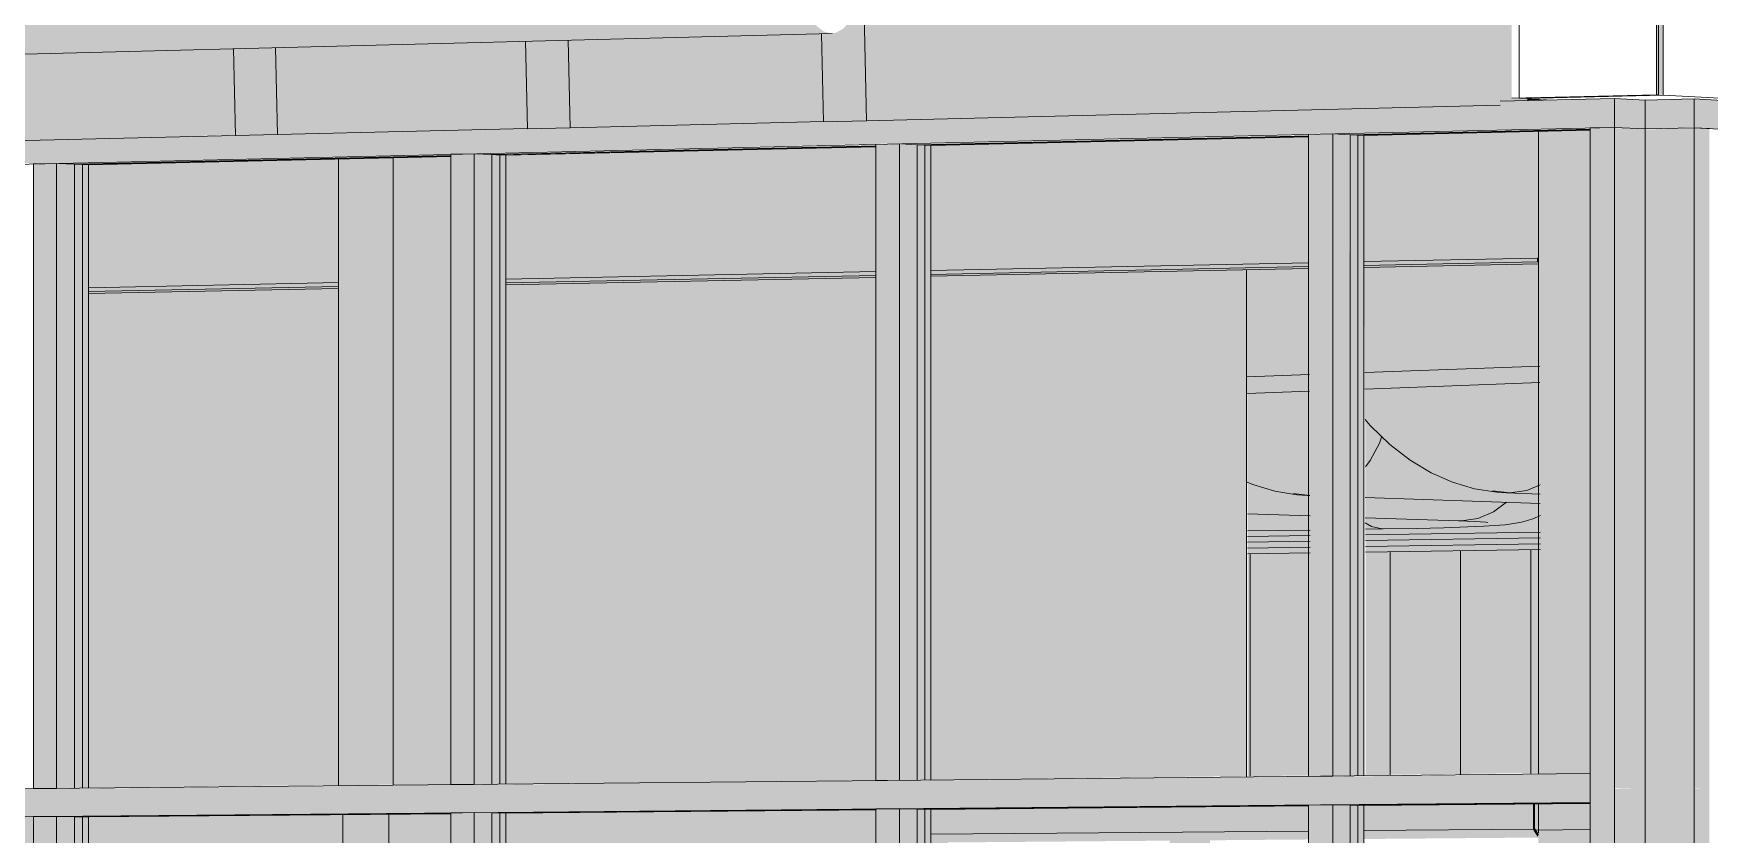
# Model space of a CAD drawing. Header units: inches. Extents: x 30764 to 92544, y -36095 to 66.
# Drawn here: x 92528.9453 to 92529.0074, y 66.0149 to 66.0446 of the extents above; entities that cross this region are included whole.
import ezdxf

# ---------------------------------------------------------------- set-up
doc = ezdxf.new("R2010")
doc.units = ezdxf.units.IN
doc.header["$MEASUREMENT"] = 0
for name, color, linetype, lineweight in [('A-CLNG', 13, 'Continuous', 13), ('A-DOOR', 31, 'Continuous', 13), ('A-GLAZ-CURT', 52, 'Continuous', 9), ('A-GLAZ-CWMG', 51, 'Continuous', 9), ('A-ROOF-OTLN', 132, 'Continuous', 9), ('A-WALL-PATT', 111, 'Continuous', 13), ('I-WALL', 2, 'Continuous', 13), ('L-SITE-WALL', 31, 'Continuous', 13), ('M-HVAC-DUCT', 70, 'Continuous', 9), ('S-BEAM', 12, 'Continuous', 9), ('S-COLS', 52, 'Continuous', 9)]:
    doc.layers.add(name, color=color, linetype=linetype, lineweight=lineweight)

# ---------------------------------------------------------------- blocks, each defined once
blk = doc.blocks.new('FP_76-Looking North East Copy 1')
at = {"layer": 'A-WALL-PATT', "lineweight": 9}
for p, q in [((31213.834754, 66.017076), (31213.834754, 66.025355)), ((31213.837361, 66.017102), (31213.837361, 66.025393)), ((31213.839977, 66.017127), (31213.839977, 66.02543)), ((31213.829562, 66.017026), (31213.829562, 66.025281))]:
    blk.add_line(p, q, dxfattribs=at)

msp = doc.modelspace()

# ---------------------------------------------------------------- hatches: boundary and pattern name
at = {"layer": 'A-CLNG', "lineweight": 5}
h = msp.add_hatch(color=256, dxfattribs=at)
h.paths.add_polyline_path([(92528.425928, 66.028131), (92528.477373, 66.029362), (92528.477373, 66.029537), (92528.425928, 66.028319), (92528.425928, 66.028225)], flags=0)
h.paths.add_polyline_path([(92528.425928, 66.031001), (92528.431416, 66.031142), (92528.431415, 66.03116), (92528.679692, 66.037575), (92528.681233, 66.037607), (92528.681232, 66.037639), (92528.687024, 66.037765), (92528.688816, 66.037803), (92528.688815, 66.037836), (92528.694431, 66.037958), (92528.696479, 66.038001), (92528.696478, 66.038035), (92528.701892, 66.038153), (92528.704224, 66.038201), (92528.704222, 66.038235), (92528.709472, 66.03835), (92528.71205, 66.038404), (92528.712049, 66.038438), (92528.71711, 66.038549), (92528.71996, 66.038608), (92528.719959, 66.038644), (92528.724826, 66.03875), (92528.727954, 66.038815), (92528.727953, 66.038851), (92528.732639, 66.038954), (92528.736036, 66.039024), (92528.736034, 66.03906), (92528.740502, 66.039159), (92528.744204, 66.039235), (92528.744203, 66.039272), (92528.748464, 66.039366), (92528.752462, 66.039448), (92528.752461, 66.039487), (92528.75651, 66.039576), (92528.76081, 66.039664), (92528.760809, 66.039703), (92528.764642, 66.039788), (92528.769251, 66.039882), (92528.76925, 66.039922), (92528.772861, 66.040002), (92528.777785, 66.040103), (92528.777784, 66.040143), (92528.781169, 66.040219), (92528.786414, 66.040326), (92528.786413, 66.040367), (92528.789566, 66.040438), (92528.79514, 66.040551), (92528.795139, 66.040593), (92528.798154, 66.040662), (92528.803964, 66.040779), (92528.803963, 66.040822), (92528.806902, 66.040889), (92528.812888, 66.04101), (92528.812887, 66.041054), (92528.818173, 66.041168), (92528.818173, 66.042006), (92528.425928, 66.031631), (92528.425928, 66.031154)], flags=0)
h.paths.add_polyline_path([(92528.637261, 66.033082), (92528.80522, 66.037061), (92528.80522, 66.0373), (92528.636495, 66.033305), (92528.636495, 66.033099), (92528.637261, 66.033098)], flags=0)
h.paths.add_polyline_path([(92529.000386, 66.042078), (92529.000708, 66.042085), (92529.000708, 66.04218), (92529.000386, 66.04215)], flags=0)
msp.add_hatch(color=256, dxfattribs=at).paths.add_polyline_path([(92529.000708, 66.042085), (92529.00144, 66.042121), (92529.000708, 66.042153)], flags=0)
at = {"layer": 'A-DOOR', "lineweight": 5}
h = msp.add_hatch(color=256, dxfattribs=at)
h.paths.add_polyline_path([(92528.945276, 65.966868), (92528.945276, 66.01553), (92528.930488, 66.015397), (92528.930488, 65.967154), (92528.943582, 65.966901)], flags=0)
h.paths.add_polyline_path([(92528.943582, 65.96897), (92528.932156, 65.969177), (92528.932156, 66.013357), (92528.943582, 66.013443), (92528.943582, 65.968975)], flags=0)
at = {"layer": 'A-GLAZ-CURT', "transparency": 33554458}
for points in [[(92528.994111, 66.017038), (92528.994614, 66.017043), (92528.994614, 66.040789), (92529.003009, 66.041009), (92529.003009, 66.041021), (92528.994111, 66.040796), (92528.994111, 66.01711)], [(92529.001094, 66.017106), (92529.00301, 66.017124), (92529.00301, 66.040984), (92528.994615, 66.04078), (92528.994653, 66.031386), (92529.001094, 66.031573), (92529.001094, 66.01711)], [(92528.96228, 66.01673), (92528.962794, 66.016735), (92528.962794, 66.040054), (92528.976517, 66.040398), (92528.976517, 66.040408), (92528.96228, 66.040079), (92528.96228, 66.01684)], [(92528.962795, 66.016736), (92528.976522, 66.016879), (92528.976518, 66.040372), (92528.962795, 66.040045), (92528.962795, 66.01684)], [(92528.978051, 66.016882), (92528.978559, 66.016887), (92528.978559, 66.040418), (92528.992568, 66.040767), (92528.992568, 66.040779), (92528.978051, 66.040431), (92528.978051, 66.017009)], [(92528.978565, 66.016891), (92528.990261, 66.017032), (92528.990261, 66.031207), (92528.992605, 66.031309), (92528.99257, 66.040743), (92528.97856, 66.040409), (92528.978565, 66.017013)], [(92528.946792, 66.016581), (92528.947311, 66.016586), (92528.947311, 66.039696), (92528.960756, 66.040006), (92528.960756, 66.040043), (92528.946792, 66.03972), (92528.946792, 66.016703)], [(92528.956583, 66.016675), (92528.958622, 66.01672), (92528.958622, 66.039957), (92528.956583, 66.039905), (92528.956583, 66.016702)], [(92528.994682, 66.025341), (92529.001171, 66.025445), (92529.001153, 66.031636), (92528.994665, 66.031394), (92528.994682, 66.025353)], [(92528.990311, 66.025279), (92528.992634, 66.025324), (92528.992618, 66.031318), (92528.990295, 66.031225), (92528.990311, 66.025291)], [(92528.990312, 66.017025), (92528.992635, 66.017056), (92528.992635, 66.025313), (92528.990312, 66.025279), (92528.990312, 66.017034)], [(92528.994684, 66.017067), (92529.001173, 66.017149), (92529.001173, 66.025435), (92528.994684, 66.025342), (92528.994684, 66.017135)], [(92529.00301, 65.965824), (92529.00301, 66.01602), (92528.994614, 66.01594), (92528.994615, 66.014699), (92529.001094, 66.014753), (92529.001094, 65.990733), (92528.994615, 65.990767), (92528.994614, 65.989119), (92529.001088, 65.989106), (92529.001094, 65.989079), (92529.001122, 65.965861), (92529.001209, 65.965859)], [(92529.003009, 65.965794), (92529.003009, 65.965825), (92528.994614, 65.965987), (92528.994683, 65.974479), (92529.001172, 65.974385), (92529.001172, 65.975183), (92528.998801, 65.975216), (92528.998801, 65.989077), (92528.996841, 65.989063), (92528.996838, 65.976795), (92528.994614, 65.976857), (92528.994614, 66.0081), (92528.996841, 66.008122), (92528.996841, 65.990743), (92528.998801, 65.990732), (92528.998801, 66.009681), (92529.001172, 66.009703), (92529.001172, 66.010479), (92528.994683, 66.01044), (92528.994614, 66.015944), (92528.994111, 66.015954), (92528.994111, 65.965965), (92529.001207, 65.965828)]]:
    msp.add_hatch(color=256, dxfattribs=at).paths.add_polyline_path(points, flags=0)
h = msp.add_hatch(color=256, dxfattribs=at)
h.paths.add_polyline_path([(92528.947311, 66.01659), (92528.956586, 66.016707), (92528.956584, 66.039911), (92528.947311, 66.039687), (92528.947311, 66.016707)], flags=0)
h.paths.add_polyline_path([(92528.958622, 66.016695), (92528.960756, 66.016724), (92528.960756, 66.040007), (92528.958622, 66.039952), (92528.958622, 66.016702)], flags=0)
h = msp.add_hatch(color=256, dxfattribs=at)
h.paths.add_polyline_path([(92528.960756, 65.966609), (92528.960756, 65.966834), (92528.959048, 65.966766), (92528.959048, 65.989338), (92528.958666, 65.98934), (92528.958461, 65.989589), (92528.956744, 65.9896), (92528.956744, 65.989352), (92528.95652, 65.989329), (92528.956514, 65.970477), (92528.947311, 65.970643), (92528.947311, 66.012721), (92528.95652, 66.012793), (92528.95652, 65.990964), (92528.956744, 65.990965), (92528.956744, 65.990831), (92528.958461, 65.990824), (92528.958461, 65.99092), (92528.959048, 65.990941), (92528.959048, 66.014455), (92528.958666, 66.014451), (92528.95852, 66.014671), (92528.958461, 66.01467), (92528.958461, 66.014705), (92528.956744, 66.01469), (92528.956744, 66.014383), (92528.947311, 66.014305), (92528.947311, 66.015516), (92528.946792, 66.015526), (92528.946811, 65.966878), (92528.959048, 65.966642)], flags=0)
h.paths.add_polyline_path([(92528.956744, 65.966717), (92528.947311, 65.966899), (92528.947311, 65.96769), (92528.956747, 65.967513), (92528.956744, 65.966861)], flags=0)
h = msp.add_hatch(color=256, dxfattribs=at)
h.paths.add_polyline_path([(92528.960756, 65.989328), (92528.960756, 65.990944), (92528.959048, 65.990925), (92528.958461, 65.990907), (92528.958461, 65.990822), (92528.956744, 65.990833), (92528.956744, 65.990965), (92528.947311, 65.991015), (92528.947311, 65.98941), (92528.956744, 65.989352), (92528.956744, 65.9896), (92528.958497, 65.989589), (92528.958666, 65.98934), (92528.959969, 65.989332)], flags=0)
h.paths.add_polyline_path([(92528.947311, 66.014305), (92528.956744, 66.014384), (92528.956744, 66.01469), (92528.958461, 66.014705), (92528.958461, 66.01467), (92528.95852, 66.014671), (92528.958666, 66.014451), (92528.959694, 66.014443), (92528.959711, 66.014408), (92528.960756, 66.014443), (92528.960756, 66.015638), (92528.947311, 66.015512), (92528.947311, 66.014349)], flags=0)
h = msp.add_hatch(color=256, dxfattribs=at)
h.paths.add_polyline_path([(92528.976517, 65.966305), (92528.976517, 65.966336), (92528.975489, 65.966356), (92528.976522, 65.966393), (92528.976526, 65.9682), (92528.974494, 65.968237), (92528.974525, 65.97477), (92528.97656, 65.974741), (92528.97656, 65.989215), (92528.974632, 65.989227), (92528.974632, 65.975547), (92528.974525, 65.975543), (92528.974494, 65.98924), (92528.970914, 65.989262), (92528.970908, 65.970231), (92528.96895, 65.97027), (92528.96895, 65.989276), (92528.967416, 65.989285), (92528.967416, 65.967101), (92528.962794, 65.966917), (92528.962794, 66.015656), (92528.96228, 66.015666), (92528.96228, 65.966579), (92528.97498, 65.966334)], flags=0)
h.paths.add_polyline_path([(92528.96895, 65.967207), (92528.968954, 65.967283), (92528.970325, 65.967262), (92528.969084, 65.967212)], flags=0)
h.paths.add_polyline_path([(92528.97656, 65.990849), (92528.97656, 66.010333), (92528.974525, 66.010321), (92528.974494, 66.014535), (92528.967416, 66.014473), (92528.967416, 65.990909), (92528.96895, 65.990901), (92528.96895, 66.012883), (92528.970914, 66.0129), (92528.970914, 65.990889), (92528.974494, 65.99087), (92528.974525, 66.009553), (92528.974632, 66.009552), (92528.974632, 65.990859), (92528.97618, 65.990851)], flags=0)
h = msp.add_hatch(color=256, dxfattribs=at)
h.paths.add_polyline_path([(92528.976517, 65.98923), (92528.976518, 65.990862), (92528.962794, 65.990934), (92528.962794, 65.989315), (92528.973031, 65.989252)], flags=0)
h.paths.add_polyline_path([(92528.962794, 66.014434), (92528.976518, 66.014548), (92528.976517, 66.01578), (92528.962794, 66.015652), (92528.962794, 66.014443)], flags=0)
h = msp.add_hatch(color=256, dxfattribs=at)
h.paths.add_polyline_path([(92528.992568, 65.965995), (92528.992568, 65.966026), (92528.978559, 65.966296), (92528.978565, 65.966478), (92528.988911, 65.966908), (92528.988912, 65.966961), (92528.989108, 65.96697), (92528.989108, 65.967971), (92528.988912, 65.967974), (92528.988961, 65.974562), (92528.992635, 65.974509), (92528.992635, 65.97685), (92528.988911, 65.976926), (92528.988911, 65.989151), (92528.987418, 65.989147), (92528.987418, 65.967906), (92528.979194, 65.967575), (92528.979194, 65.989212), (92528.978559, 65.989218), (92528.978559, 65.990851), (92528.979194, 65.990846), (92528.979194, 66.014573), (92528.978559, 66.014565), (92528.978559, 66.015799), (92528.978051, 66.015808), (92528.978051, 65.966275), (92528.988899, 65.966066)], flags=0)
h.paths.add_polyline_path([(92528.988911, 65.990795), (92528.988911, 66.008076), (92528.992635, 66.008122), (92528.992635, 66.010428), (92528.988961, 66.010407), (92528.988911, 66.014655), (92528.987418, 66.014643), (92528.987418, 65.990802), (92528.988365, 65.990798)], flags=0)
h = msp.add_hatch(color=256, dxfattribs=at)
h.paths.add_polyline_path([(92528.992568, 65.989131), (92528.992569, 65.990778), (92528.97856, 65.990851), (92528.978559, 65.989218), (92528.990509, 65.989144)], flags=0)
h.paths.add_polyline_path([(92528.97856, 66.014565), (92528.992569, 66.014682), (92528.992568, 66.015925), (92528.978559, 66.015795), (92528.97856, 66.01461)], flags=0)
at = {"layer": 'A-GLAZ-CWMG', "lineweight": 5}
for points in [[(92528.993015, 66.040838), (92529.003915, 66.041091), (92529.003915, 66.042161), (92528.999674, 66.04206), (92528.999674, 66.041908), (92528.993015, 66.041749), (92528.993015, 66.040845)], [(92529.016776, 66.04055), (92529.016776, 66.041607), (92529.006871, 66.042143), (92529.006871, 66.041072), (92529.016729, 66.040552)], [(92528.992568, 66.017023), (92528.993463, 66.017031), (92528.993463, 66.040848), (92528.992568, 66.040797), (92528.992568, 66.01785)], [(92529.003009, 66.016588), (92529.003915, 66.016597), (92529.003915, 66.04109), (92529.003009, 66.041038), (92529.003009, 66.016597)], [(92529.005057, 66.016573), (92529.005057, 66.04103), (92529.003915, 66.041061), (92529.003915, 66.016597)], [(92529.005057, 66.016573), (92529.006871, 66.016589), (92529.006871, 66.041072), (92529.005057, 66.041009), (92529.005057, 66.01659)], [(92529.007439, 66.016577), (92529.007439, 66.041042), (92529.006871, 66.041055), (92529.006871, 66.016589)], [(92528.976517, 66.016868), (92528.977396, 66.016876), (92528.977396, 66.040476), (92528.976517, 66.040426), (92528.976517, 66.018214)], [(92528.977396, 66.016876), (92528.978051, 66.016882), (92528.978051, 66.040443), (92528.977396, 66.040446), (92528.977396, 66.017009)], [(92528.993463, 66.017031), (92528.994111, 66.017038), (92528.994082, 66.040816), (92528.993463, 66.040819), (92528.993463, 66.01711)], [(92528.945276, 66.016566), (92528.946125, 66.016574), (92528.946125, 66.039752), (92528.945276, 66.0397), (92528.945276, 66.01684)], [(92528.946125, 66.016574), (92528.946792, 66.016581), (92528.946792, 66.03972), (92528.946125, 66.039733), (92528.946125, 66.016703)], [(92528.960756, 66.016715), (92528.961619, 66.016724), (92528.961619, 66.040111), (92528.960756, 66.040091), (92528.960756, 66.01684)], [(92528.961619, 66.016724), (92528.96228, 66.01673), (92528.962278, 66.040079), (92528.961619, 66.040101), (92528.961619, 66.01684)], [(92528.993015, 66.015963), (92529.003009, 66.016053), (92529.003009, 66.017123), (92528.993015, 66.017007), (92528.993015, 66.015967)], [(92529.003915, 65.965736), (92529.003915, 66.016597), (92529.003009, 66.016588), (92529.003009, 65.965753), (92529.003828, 65.965737)], [(92529.003915, 65.965736), (92529.005057, 65.965786), (92529.005057, 66.016573), (92529.003915, 66.016572), (92529.003915, 65.965751)], [(92529.006871, 65.965751), (92529.006871, 66.016589), (92529.005057, 66.016573), (92529.005057, 65.965786), (92529.006419, 65.965759)], [(92529.006871, 65.965751), (92529.007439, 65.965795), (92529.007439, 66.016577), (92529.006871, 66.016572), (92529.006871, 65.965796)], [(92528.946125, 65.966852), (92528.946125, 66.015538), (92528.945276, 66.01553), (92528.945276, 65.966868)], [(92528.946125, 65.966852), (92528.946792, 65.966878), (92528.946792, 66.015526), (92528.946125, 66.015534), (92528.946125, 65.96686)], [(92528.961619, 65.966553), (92528.961619, 66.015678), (92528.960756, 66.015652), (92528.960756, 65.966569), (92528.961417, 65.966557)], [(92528.961619, 65.966553), (92528.96228, 65.966579), (92528.96228, 66.015666), (92528.961619, 66.015675), (92528.961619, 65.966561)], [(92528.977396, 65.966248), (92528.977396, 66.015821), (92528.976517, 66.015795), (92528.976517, 65.966265), (92528.977171, 65.966252)], [(92528.977396, 65.966248), (92528.978051, 65.966275), (92528.978051, 66.015808), (92528.977396, 66.015817), (92528.977396, 65.966256)], [(92528.993463, 65.965938), (92528.993463, 66.015967), (92528.992568, 66.01594), (92528.992568, 65.965955), (92528.993215, 65.965942)], [(92528.993463, 65.965938), (92528.994111, 65.965965), (92528.994111, 66.015954), (92528.993463, 66.015963), (92528.993463, 65.965946)]]:
    msp.add_hatch(color=256, dxfattribs=at).paths.add_polyline_path(points, flags=0)
at = {"layer": 'A-GLAZ-CWMG'}
for points in [[(92529.005057, 66.04103), (92529.005057, 66.0421), (92529.003915, 66.042153), (92529.003915, 66.04109), (92529.004957, 66.041036)], [(92529.005057, 66.04103), (92529.006871, 66.041098), (92529.006871, 66.042143), (92529.005057, 66.0421), (92529.005057, 66.041038)], [(92528.976956, 66.040466), (92528.993015, 66.040852), (92528.993015, 66.041749), (92528.976956, 66.041346), (92528.976956, 66.040485)], [(92528.9457, 66.039742), (92528.961187, 66.040101), (92528.961187, 66.040993), (92528.9457, 66.040625), (92528.9457, 66.039769)], [(92528.961187, 66.040101), (92528.976956, 66.040485), (92528.976956, 66.041365), (92528.961187, 66.040993), (92528.961187, 66.040248)], [(92528.930488, 66.03939), (92528.9457, 66.039769), (92528.9457, 66.040625), (92528.930488, 66.040266), (92528.930488, 66.039395)], [(92528.9457, 66.015534), (92528.961187, 66.015678), (92528.961187, 66.01672), (92528.9457, 66.01655), (92528.9457, 66.015538)], [(92528.961187, 66.015675), (92528.976956, 66.015821), (92528.976956, 66.016872), (92528.961187, 66.0167), (92528.961187, 66.015678)], [(92528.976956, 66.015817), (92528.993015, 66.015967), (92528.993015, 66.017027), (92528.976956, 66.016852), (92528.976956, 66.015821)], [(92528.930488, 66.015397), (92528.9457, 66.015538), (92528.9457, 66.01657), (92528.930488, 66.016403), (92528.930488, 66.015531)]]:
    msp.add_hatch(color=256, dxfattribs=at).paths.add_polyline_path(points, flags=0)
at = {"layer": 'A-ROOF-OTLN', "lineweight": 5}
msp.add_hatch(color=256, dxfattribs=at).paths.add_polyline_path([(92528.868046, 66.041841), (92528.97485, 66.04457), (92528.974573, 66.04465), (92528.974315, 66.044858), (92528.974086, 66.045194), (92528.973923, 66.045591), (92528.973809, 66.046162), (92528.97376, 66.04656), (92528.973614, 66.046539), (92528.973663, 66.046418), (92528.973634, 66.046408), (92528.866922, 66.043553), (92528.866955, 66.043209), (92528.867062, 66.042793), (92528.867243, 66.042409), (92528.867478, 66.04211), (92528.867752, 66.041916)], flags=0)
at = {"layer": 'L-SITE-WALL', "lineweight": 5}
for points in [[(92529.000708, 66.042166), (92529.005727, 66.042305), (92529.005727, 66.093804), (92529.005549, 66.093795), (92529.005549, 66.042295), (92529.000708, 66.04218)], [(92529.005549, 66.042295), (92529.005549, 66.093825), (92529.005477, 66.093804), (92529.005477, 66.042299)], [(92529.000637, 66.042164), (92529.000619, 66.042178), (92529.000458, 66.042174)]]:
    msp.add_hatch(color=256, dxfattribs=at).paths.add_polyline_path(points, flags=0)
at = {"layer": 'S-BEAM'}
for points in [[(92528.974574, 66.041299), (92528.976178, 66.041342), (92528.976086, 66.045327), (92528.975694, 66.045298), (92528.975547, 66.045016), (92528.975317, 66.044752), (92528.975054, 66.044607), (92528.97485, 66.04457), (92528.9745, 66.044541), (92528.974574, 66.041301)], [(92528.952765, 66.040783), (92528.954329, 66.040824), (92528.954236, 66.044044), (92528.952689, 66.044004), (92528.952765, 66.040785)], [(92528.963601, 66.041039), (92528.965185, 66.041081), (92528.965092, 66.044321), (92528.963526, 66.044281), (92528.963601, 66.041041)]]:
    msp.add_hatch(color=256, dxfattribs=at).paths.add_polyline_path(points, flags=0)
at = {"layer": 'S-BEAM', "lineweight": 5}
for points in [[(92528.976178, 66.041337), (92528.999674, 66.041908), (92528.999674, 66.04206), (92529.000386, 66.042078), (92529.000386, 66.042164), (92529.000104, 66.042171), (92529.000104, 66.045792), (92528.976086, 66.045323), (92528.976178, 66.041339)], [(92528.943608, 66.040566), (92528.952765, 66.040806), (92528.952673, 66.044008), (92528.943532, 66.04377), (92528.943608, 66.040568)], [(92528.954329, 66.04082), (92528.963603, 66.041047), (92528.96351, 66.044284), (92528.954253, 66.044044), (92528.954329, 66.040822)], [(92528.965185, 66.041077), (92528.974577, 66.041307), (92528.974485, 66.044565), (92528.965109, 66.044321), (92528.965185, 66.041079)]]:
    msp.add_hatch(color=256, dxfattribs=at).paths.add_polyline_path(points, flags=0)

# ---------------------------------------------------------------- linework, layer by layer
at = {"layer": 'A-CLNG'}
msp.add_line((92529.000708, 66.042085), (92529.000708, 66.04216), dxfattribs=at)
at = {"layer": 'A-DOOR'}
for q in [(92528.930488, 66.015397), (92528.945276, 65.966868)]:
    msp.add_line((92528.945276, 66.01553), q, dxfattribs=at)
at = {"layer": 'A-GLAZ-CURT'}
for p, q in [((92529.003009, 66.041021), (92528.994111, 66.040815)), ((92528.994398, 66.0408), (92529.003009, 66.040999)), ((92528.976517, 66.040408), (92528.96228, 66.040079)), ((92528.962574, 66.040064), (92528.976517, 66.040387)), ((92528.992568, 66.040779), (92528.978051, 66.040443)), ((92528.978051, 66.040443), (92528.978051, 66.016882)), ((92528.978341, 66.040429), (92528.978051, 66.040443)), ((92528.978341, 66.040429), (92528.992568, 66.040758)), ((92528.978341, 66.016885), (92528.978341, 66.040429)), ((92528.994111, 66.040815), (92528.994111, 66.017038)), ((92528.994398, 66.0408), (92528.994111, 66.040815)), ((92528.994398, 66.01704), (92528.994398, 66.0408)), ((92528.960756, 66.040043), (92528.946792, 66.03972)), ((92528.946792, 66.03972), (92528.946792, 66.016581)), ((92528.947089, 66.039706), (92528.946792, 66.03972)), ((92528.947089, 66.039706), (92528.960756, 66.040022)), ((92528.947089, 66.016584), (92528.947089, 66.039706)), ((92528.96228, 66.040079), (92528.96228, 66.01673)), ((92528.962574, 66.040064), (92528.96228, 66.040079)), ((92528.962574, 66.016733), (92528.962574, 66.040064)), ((92529.003009, 66.016034), (92528.994111, 66.015954)), ((92528.994398, 66.015948), (92529.003009, 66.016026)), ((92528.960756, 66.015652), (92528.946792, 66.015526)), ((92528.946792, 66.015526), (92528.946792, 65.966878)), ((92528.947089, 66.01552), (92528.946792, 66.015526)), ((92528.947089, 66.01552), (92528.960756, 66.015644)), ((92528.947089, 65.96689), (92528.947089, 66.01552)), ((92528.976517, 66.015795), (92528.96228, 66.015666)), ((92528.96228, 66.015666), (92528.96228, 65.966579)), ((92528.962574, 66.01566), (92528.96228, 66.015666)), ((92528.962574, 66.01566), (92528.976517, 66.015786)), ((92528.962574, 65.966591), (92528.962574, 66.01566)), ((92528.992568, 66.01594), (92528.978051, 66.015808)), ((92528.978051, 66.015808), (92528.978051, 65.966275)), ((92528.978341, 66.015803), (92528.978051, 66.015808)), ((92528.978341, 66.015803), (92528.992568, 66.015931)), ((92528.978341, 65.966287), (92528.978341, 66.015803)), ((92528.994111, 66.015954), (92528.994111, 65.965965)), ((92528.994398, 66.015948), (92528.994111, 66.015954)), ((92528.994398, 65.965978), (92528.994398, 66.015948))]:
    msp.add_line(p, q, dxfattribs=at)
at = {"layer": 'A-GLAZ-CWMG'}
for p, q in [((92529.003915, 66.042161), (92528.999674, 66.04206)), ((92529.003915, 66.042161), (92529.003915, 66.04109)), ((92529.005057, 66.0421), (92529.003915, 66.042161)), ((92529.006871, 66.042143), (92529.005057, 66.0421)), ((92529.005057, 66.04103), (92529.005057, 66.0421)), ((92529.005057, 66.0421), (92529.005057, 66.04103)), ((92529.006871, 66.041072), (92529.006871, 66.042143)), ((92529.016776, 66.041607), (92529.006871, 66.042143)), ((92528.992568, 66.040828), (92528.993463, 66.040848)), ((92528.993015, 66.040838), (92529.003915, 66.04109)), ((92528.993463, 66.040848), (92528.994111, 66.040815)), ((92528.993463, 66.017031), (92528.993463, 66.040848)), ((92528.994614, 66.040789), (92529.003009, 66.040983)), ((92529.003009, 66.041069), (92529.003915, 66.04109)), ((92529.003009, 66.041069), (92529.003009, 66.016588)), ((92529.003915, 66.04109), (92529.005057, 66.04103)), ((92529.003915, 66.016597), (92529.003915, 66.04109)), ((92529.003915, 66.04109), (92529.005057, 66.04103)), ((92529.005057, 66.04103), (92529.006871, 66.041072)), ((92529.005057, 66.04103), (92529.006871, 66.041072)), ((92529.005057, 66.04103), (92529.005057, 66.016573)), ((92529.005057, 66.016573), (92529.005057, 66.04103)), ((92529.006871, 66.041072), (92529.007439, 66.041042)), ((92529.006871, 66.041072), (92529.006871, 66.016589)), ((92529.016776, 66.04055), (92529.006871, 66.041072)), ((92528.961187, 66.040101), (92528.976956, 66.040466)), ((92528.962794, 66.040054), (92528.976517, 66.040371)), ((92528.976517, 66.040456), (92528.977396, 66.040476)), ((92528.976517, 66.040456), (92528.976517, 66.016868)), ((92528.976956, 66.040466), (92528.993015, 66.040838)), ((92528.977396, 66.040476), (92528.978051, 66.040443)), ((92528.977396, 66.016876), (92528.977396, 66.040476)), ((92528.978051, 66.040443), (92528.978559, 66.040418)), ((92528.978559, 66.040418), (92528.992568, 66.040742)), ((92528.978559, 66.040418), (92528.978559, 66.016887)), ((92528.992568, 66.040828), (92528.992568, 66.017023)), ((92528.994111, 66.040815), (92528.994614, 66.040789)), ((92528.994614, 66.040789), (92528.994614, 66.017043)), ((92528.930488, 66.03939), (92528.9457, 66.039742)), ((92528.945276, 66.039732), (92528.946125, 66.039752)), ((92528.945276, 66.039732), (92528.945276, 66.016566)), ((92528.9457, 66.039742), (92528.961187, 66.040101)), ((92528.946125, 66.039752), (92528.946811, 66.039719)), ((92528.946125, 66.016574), (92528.946125, 66.039752)), ((92528.946811, 66.039719), (92528.947311, 66.039696)), ((92528.947311, 66.039696), (92528.960756, 66.040006)), ((92528.947311, 66.039696), (92528.947311, 66.016586)), ((92528.960756, 66.040091), (92528.961619, 66.040111)), ((92528.960756, 66.040091), (92528.960756, 66.016715)), ((92528.961619, 66.040111), (92528.96228, 66.040079)), ((92528.961619, 66.016724), (92528.961619, 66.040111)), ((92528.96228, 66.040079), (92528.962794, 66.040054)), ((92528.962794, 66.040054), (92528.962794, 66.016735)), ((92528.961187, 66.01672), (92528.9457, 66.01657)), ((92528.961619, 66.016724), (92528.960756, 66.016715)), ((92528.976956, 66.016872), (92528.961187, 66.01672)), ((92528.977396, 66.016876), (92528.976517, 66.016868)), ((92528.993015, 66.017027), (92528.976956, 66.016872)), ((92528.993463, 66.017031), (92528.992568, 66.017023)), ((92529.003009, 66.017123), (92528.993015, 66.017027)), ((92529.003009, 66.017123), (92529.003009, 66.016053)), ((92528.9457, 66.01657), (92528.930488, 66.016423)), ((92528.946125, 66.016574), (92528.945276, 66.016566)), ((92528.993015, 66.015963), (92529.003009, 66.016053)), ((92528.994614, 66.015944), (92529.003009, 66.016019)), ((92529.003009, 66.016588), (92529.003009, 65.965753)), ((92529.003915, 65.965736), (92529.003915, 66.016597)), ((92529.005057, 66.016573), (92529.005057, 65.965786)), ((92529.005057, 65.965786), (92529.005057, 66.016573)), ((92529.006871, 66.016589), (92529.006871, 65.965751)), ((92528.930488, 66.015397), (92528.9457, 66.015534)), ((92528.945276, 66.01553), (92528.946125, 66.015538)), ((92528.945276, 66.01553), (92528.945276, 65.966868)), ((92528.9457, 66.015534), (92528.961187, 66.015675)), ((92528.946125, 66.015538), (92528.946811, 66.015525)), ((92528.946125, 65.966852), (92528.946125, 66.015538)), ((92528.946811, 66.015525), (92528.947311, 66.015516)), ((92528.947311, 66.015516), (92528.960756, 66.015638)), ((92528.947311, 66.015516), (92528.947311, 65.966899)), ((92528.956744, 66.015601), (92528.958461, 66.015617)), ((92528.956744, 65.966717), (92528.956744, 66.015601)), ((92528.958461, 66.015617), (92528.958497, 66.015616)), ((92528.958461, 66.015617), (92528.958461, 65.966684)), ((92528.960756, 66.015671), (92528.961619, 66.015678)), ((92528.960756, 66.015671), (92528.960756, 65.966569)), ((92528.961187, 66.015675), (92528.976956, 66.015817)), ((92528.961619, 66.015678), (92528.96228, 66.015666)), ((92528.961619, 65.966553), (92528.961619, 66.015678)), ((92528.96228, 66.015666), (92528.962794, 66.015656)), ((92528.962794, 66.015656), (92528.976517, 66.01578)), ((92528.962794, 66.015656), (92528.962794, 65.9666)), ((92528.976517, 66.015813), (92528.977396, 66.015821)), ((92528.976517, 66.015813), (92528.976517, 65.966265)), ((92528.976956, 66.015817), (92528.993015, 66.015963)), ((92528.977396, 66.015821), (92528.978051, 66.015808)), ((92528.977396, 65.966248), (92528.977396, 66.015821)), ((92528.978051, 66.015808), (92528.978559, 66.015799)), ((92528.978559, 66.015799), (92528.992568, 66.015925)), ((92528.978559, 66.015799), (92528.978559, 65.966296)), ((92528.992568, 66.015959), (92528.993463, 66.015967)), ((92528.992568, 66.015959), (92528.992568, 65.965955)), ((92528.993463, 66.015967), (92528.994111, 66.015954)), ((92528.993463, 65.965938), (92528.993463, 66.015967)), ((92528.994111, 66.015954), (92528.994614, 66.015944)), ((92528.994614, 66.015944), (92528.994614, 65.965987))]:
    msp.add_line(p, q, dxfattribs=at)
at = {"layer": 'A-ROOF-OTLN'}
msp.add_line((92528.974898, 66.044569), (92528.868097, 66.041841), dxfattribs=at)
at = {"layer": 'I-WALL'}
for p, q in [((92528.956583, 66.016675), (92528.956583, 66.03991)), ((92528.958622, 66.039957), (92528.958622, 66.016695)), ((92528.990261, 66.017005), (92528.990261, 66.035812))]:
    msp.add_line(p, q, dxfattribs=at)
at = {"layer": 'L-SITE-WALL'}
for p, q in [((92529.005477, 66.042299), (92529.005477, 66.093834)), ((92529.005549, 66.093825), (92529.005549, 66.042295)), ((92529.005727, 66.093804), (92529.005727, 66.042285)), ((92529.000386, 66.042178), (92529.000386, 66.046878)), ((92529.000104, 66.042171), (92529.005477, 66.042299)), ((92529.000637, 66.042164), (92529.000386, 66.042178)), ((92529.000637, 66.042164), (92529.005727, 66.042285)), ((92529.005477, 66.042299), (92529.005549, 66.042295)), ((92529.005727, 66.042285), (92529.072021, 66.038691))]:
    msp.add_line(p, q, dxfattribs=at)
at = {"layer": 'M-HVAC-DUCT'}
for p, q in [((92528.992013, 66.027513), (92528.992619, 66.027438)), ((92528.992619, 66.027438), (92528.992013, 66.027513)), ((92528.992619, 66.027436), (92528.992523, 66.027439)), ((92529.001162, 66.02714), (92528.994667, 66.027365)), ((92528.999395, 66.027607), (92529.000029, 66.027533)), ((92529.000029, 66.027533), (92528.999395, 66.027607)), ((92529.001159, 66.02749), (92528.999907, 66.027534)), ((92528.992624, 66.026679), (92528.9903, 66.026757)), ((92528.998127, 66.026494), (92528.994673, 66.02661)), ((92528.992628, 66.026156), (92528.990305, 66.026122)), ((92528.992629, 66.02595), (92528.990306, 66.025916)), ((92528.995335, 66.026196), (92528.994676, 66.026187)), ((92529.001171, 66.026076), (92528.994678, 66.025981)), ((92528.99529, 66.026197), (92528.995335, 66.026197)), ((92528.995335, 66.026197), (92528.99529, 66.026197)), ((92528.99824, 66.026493), (92528.998126, 66.026494)), ((92528.998126, 66.026494), (92528.99824, 66.026493)), ((92528.992631, 66.025738), (92528.990308, 66.025704)), ((92528.992632, 66.025517), (92528.990309, 66.025483)), ((92528.992634, 66.025311), (92528.99031, 66.025278)), ((92529.001173, 66.025863), (92528.994679, 66.025768)), ((92529.001175, 66.02564), (92528.994681, 66.025546)), ((92529.001177, 66.025434), (92528.994682, 66.02534))]:
    msp.add_line(p, q, dxfattribs=at)
for points in [[(92528.994665, 66.03026, 0), (92528.994858, 66.030028, 0), (92528.995579, 66.029326, 0), (92528.996333, 66.028744, 0), (92528.997113, 66.028279, 0), (92528.997912, 66.027927, 0), (92528.998726, 66.027687, 0), (92528.999546, 66.027557, 0), (92528.999907, 66.027534, 0)], [(92528.994679, 66.028497, 0), (92528.994858, 66.02874, 0), (92528.995196, 66.029384, 0), (92528.995287, 66.029636, 0)], [(92528.995287, 66.029636, 0), (92528.995196, 66.029384, 0), (92528.994858, 66.02874, 0), (92528.994679, 66.028497, 0)], [(92528.990296, 66.027931, 0), (92528.9905, 66.02784, 0), (92528.991314, 66.027598, 0), (92528.992134, 66.027465, 0), (92528.992523, 66.027439, 0)], [(92529.000029, 66.027533, 0), (92529.000664, 66.027627, 0), (92529.001163, 66.027828, 0)], [(92529.001163, 66.027828, 0), (92529.000664, 66.027627, 0), (92529.000029, 66.027533, 0)], [(92528.999905, 66.027185, 0), (92528.99943, 66.026832, 0), (92528.998851, 66.026583, 0), (92528.99824, 66.026493, 0)], [(92528.99824, 66.026493, 0), (92528.998851, 66.026583, 0), (92528.99943, 66.026832, 0), (92528.999905, 66.027185, 0)], [(92528.995335, 66.026196, 0), (92528.996567, 66.026218, 0), (92528.997586, 66.026242, 0), (92528.999065, 66.026295, 0), (92528.999864, 66.02635, 0), (92529.000407, 66.026434, 0), (92529.00057, 66.026474, 0), (92529.000888, 66.026577, 0), (92529.001167, 66.026697, 0)], [(92528.994672, 66.026428, 0), (92528.994904, 66.02629, 0), (92528.99529, 66.026197, 0)], [(92528.99529, 66.026197, 0), (92528.994904, 66.02629, 0), (92528.994672, 66.026428, 0)], [(92528.999216, 66.02644, 0), (92528.999145, 66.026445, 0), (92528.998743, 66.026469, 0), (92528.998127, 66.026494, 0)]]:
    msp.add_polyline3d(points, dxfattribs=at)
at = {"layer": 'S-BEAM'}
for p, q in [((92528.976178, 66.041337), (92528.976086, 66.045327)), ((92528.952689, 66.044004), (92528.952765, 66.040783)), ((92528.954329, 66.04082), (92528.954253, 66.044044)), ((92528.963526, 66.044281), (92528.963601, 66.041039)), ((92528.965185, 66.041077), (92528.965109, 66.044321)), ((92528.974499, 66.044561), (92528.974574, 66.041299)), ((92528.999674, 66.041908), (92528.976178, 66.041337)), ((92528.963603, 66.041045), (92528.954329, 66.04082)), ((92528.963601, 66.041039), (92528.965185, 66.041077)), ((92528.974577, 66.041305), (92528.965185, 66.041077)), ((92528.974574, 66.041299), (92528.976178, 66.041337)), ((92528.952766, 66.040788), (92528.943608, 66.040566)), ((92528.952765, 66.040783), (92528.954329, 66.04082)), ((92528.97856, 66.035781), (92528.992569, 66.036067)), ((92528.97856, 66.035639), (92528.992569, 66.035925)), ((92528.994615, 66.036109), (92529.00106, 66.036241)), ((92528.994615, 66.035966), (92529.00106, 66.036098)), ((92528.994615, 66.035891), (92529.001097, 66.036023)), ((92529.001096, 66.036239), (92529.00106, 66.036241)), ((92529.00106, 66.036241), (92529.00106, 66.036098)), ((92529.00106, 66.036098), (92529.001096, 66.036096)), ((92528.947311, 66.035141), (92528.956584, 66.035331)), ((92528.962794, 66.035458), (92528.976518, 66.035739)), ((92528.962794, 66.035318), (92528.976518, 66.035597)), ((92528.962795, 66.035244), (92528.976518, 66.035523)), ((92528.97856, 66.035565), (92528.99257, 66.03585)), ((92528.947311, 66.035002), (92528.956584, 66.035191)), ((92528.947311, 66.034929), (92528.956584, 66.035118)), ((92528.994653, 66.031998), (92529.001144, 66.032236)), ((92528.990282, 66.031837), (92528.992605, 66.031922)), ((92528.994653, 66.031386), (92529.001144, 66.031629)), ((92528.990282, 66.031222), (92528.992605, 66.031309)), ((92529.000912, 66.016015), (92529.000912, 66.015066)), ((92529.000943, 66.015093), (92529.000943, 66.016016)), ((92528.978559, 66.014876), (92528.992568, 66.014995)), ((92528.994614, 66.015013), (92529.000912, 66.015066)), ((92529.000912, 66.015066), (92529.001076, 66.014806)), ((92529.001096, 66.01485), (92529.000943, 66.015093)), ((92529.000983, 66.015032), (92529.00301, 66.015049))]:
    msp.add_line(p, q, dxfattribs=at)
at = {"layer": 'S-COLS'}
for p, q in [((92529.001094, 66.017105), (92529.001094, 66.04094)), ((92529.001094, 66.014923), (92529.001094, 66.016002))]:
    msp.add_line(p, q, dxfattribs=at)

# ---------------------------------------------------------------- block references
at = {"layer": 'L-SITE-WALL', "lineweight": 9}
msp.add_blockref('FP_76-Looking North East Copy 1', (61315.160842, 0), dxfattribs=at)

doc.saveas('drawing.dxf')
